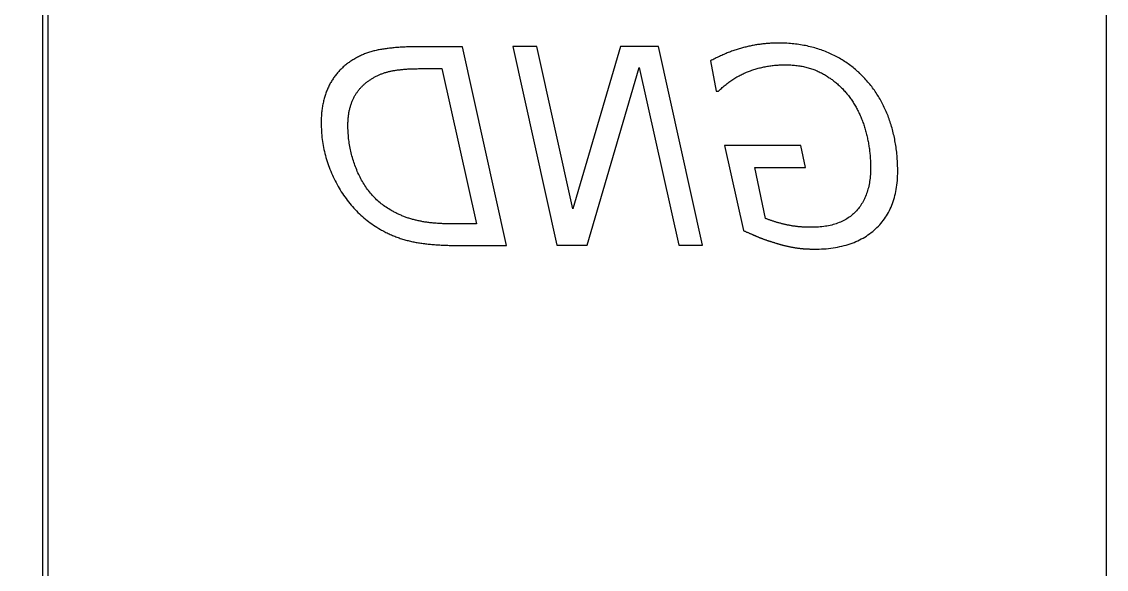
# Model space of a CAD drawing. Extents: x 0.1 to 5.4, y -0.8 to 9.9.
# Drawn here: x 2.662 to 5.37, y 0.618 to 1.986 of the extents above; entities that cross this region are included whole.
import ezdxf

# ---------------------------------------------------------------- set-up
doc = ezdxf.new("R2010")
doc.units = 0
doc.layers.add('CAPA_1', color=7, linetype='CONTINUOUS')

msp = doc.modelspace()

# ---------------------------------------------------------------- linework, layer by layer
at = {"layer": 'CAPA_1', "color": 7}
for points in [[(0.0738, 9.9262), (2.728, 9.9262), (2.728, 0.0738), (0.0738, 0.0738)], [(2.7154, 9.1023), (5.3695, 9.1023), (5.3695, -0.7501), (2.7154, -0.7501)], [(3.9985, 1.4272), (4.0739, 1.4272), (4.2038, 1.8711), (4.3022, 1.4272), (4.3619, 1.4272), (4.2521, 1.9234), (4.1569, 1.9234), (4.0381, 1.5181), (3.9483, 1.9234), (3.8886, 1.9234)]]:
    msp.add_lwpolyline(points, close=True, dxfattribs=at)
for points in [[(3.652, 1.9233), (3.6487, 1.9233), (3.6453, 1.9232), (3.6421, 1.9232), (3.6388, 1.9231), (3.6355, 1.9231), (3.6323, 1.923), (3.6291, 1.9229), (3.6259, 1.9228), (3.6227, 1.9227), (3.6196, 1.9225), (3.6164, 1.9224), (3.6133, 1.9222), (3.6102, 1.922), (3.6071, 1.9218), (3.6041, 1.9216), (3.601, 1.9214), (3.598, 1.9211), (3.595, 1.9209), (3.592, 1.9206), (3.5891, 1.9203), (3.5861, 1.92), (3.5832, 1.9197), (3.5803, 1.9193), (3.5774, 1.919), (3.5746, 1.9186), (3.5717, 1.9182), (3.5689, 1.9178), (3.5661, 1.9174), (3.5633, 1.917), (3.5605, 1.9166), (3.5578, 1.9161)], [(3.744, 1.427), (3.8723, 1.427), (3.7625, 1.9233), (3.652, 1.9233)], [(4.5503, 1.9324), (4.5476, 1.9324), (4.5449, 1.9324), (4.5422, 1.9323), (4.5395, 1.9323), (4.5368, 1.9322), (4.5342, 1.932), (4.5315, 1.9319), (4.5288, 1.9317), (4.5261, 1.9315), (4.5234, 1.9313), (4.5207, 1.9311), (4.518, 1.9308), (4.5153, 1.9306), (4.5126, 1.9303), (4.5099, 1.9299), (4.5072, 1.9296), (4.5045, 1.9292), (4.5019, 1.9288), (4.4992, 1.9284), (4.4965, 1.928), (4.4938, 1.9276), (4.4911, 1.9271), (4.4884, 1.9266), (4.4857, 1.9261), (4.4831, 1.9255), (4.4804, 1.925), (4.4777, 1.9244), (4.475, 1.9238), (4.4723, 1.9231), (4.4697, 1.9225), (4.467, 1.9218)], [(4.6758, 1.9081), (4.6722, 1.9097), (4.6686, 1.9111), (4.6649, 1.9126), (4.6612, 1.914), (4.6575, 1.9153), (4.6537, 1.9166), (4.6499, 1.9179), (4.6461, 1.919), (4.6422, 1.9202), (4.6384, 1.9213), (4.6344, 1.9223), (4.6305, 1.9233), (4.6266, 1.9242), (4.6226, 1.9251), (4.6185, 1.9259), (4.6145, 1.9267), (4.6104, 1.9275), (4.6063, 1.9282), (4.6022, 1.9288), (4.598, 1.9294), (4.5938, 1.9299), (4.5896, 1.9304), (4.5854, 1.9308), (4.5811, 1.9312), (4.5768, 1.9315), (4.5724, 1.9318), (4.5681, 1.932), (4.5637, 1.9322), (4.5593, 1.9323), (4.5548, 1.9324), (4.5503, 1.9324)], [(3.5578, 1.9161), (3.555, 1.9156), (3.5523, 1.9151), (3.5496, 1.9146), (3.5469, 1.914), (3.5442, 1.9133), (3.5415, 1.9127), (3.5388, 1.912), (3.5362, 1.9112), (3.5335, 1.9105), (3.5309, 1.9097), (3.5283, 1.9088), (3.5257, 1.9079), (3.5232, 1.907), (3.5206, 1.906), (3.5181, 1.9051), (3.5156, 1.904), (3.513, 1.903), (3.5106, 1.9018), (3.5081, 1.9007), (3.5056, 1.8995), (3.5032, 1.8983), (3.5007, 1.8971), (3.4983, 1.8958), (3.4959, 1.8944), (3.4935, 1.8931), (3.4912, 1.8917), (3.4888, 1.8902), (3.4865, 1.8888), (3.4841, 1.8873), (3.4818, 1.8857), (3.4795, 1.8841)], [(4.467, 1.9218), (4.4643, 1.9211), (4.4616, 1.9204), (4.4589, 1.9197), (4.4562, 1.9189), (4.4534, 1.9181), (4.4507, 1.9173), (4.448, 1.9165), (4.4453, 1.9156), (4.4426, 1.9147), (4.4398, 1.9138), (4.4371, 1.9128), (4.4344, 1.9118), (4.4316, 1.9108), (4.4289, 1.9098), (4.4261, 1.9087), (4.4234, 1.9076), (4.4206, 1.9065), (4.4179, 1.9053), (4.4151, 1.9041), (4.4123, 1.9029), (4.4096, 1.9017), (4.4068, 1.9004), (4.404, 1.8991), (4.4012, 1.8978), (4.3985, 1.8965), (4.3957, 1.8951), (4.3929, 1.8937), (4.3901, 1.8922), (4.3873, 1.8908), (4.3845, 1.8893), (4.3817, 1.8878)], [(4.7697, 1.8408), (4.7672, 1.8435), (4.7647, 1.8463), (4.7622, 1.8489), (4.7596, 1.8516), (4.7569, 1.8542), (4.7542, 1.8567), (4.7515, 1.8593), (4.7488, 1.8617), (4.746, 1.8642), (4.7432, 1.8666), (4.7404, 1.869), (4.7375, 1.8713), (4.7346, 1.8736), (4.7316, 1.8758), (4.7286, 1.878), (4.7256, 1.8802), (4.7225, 1.8823), (4.7194, 1.8844), (4.7163, 1.8865), (4.7131, 1.8885), (4.7099, 1.8905), (4.7067, 1.8924), (4.7034, 1.8943), (4.7001, 1.8962), (4.6967, 1.898), (4.6933, 1.8998), (4.6899, 1.9015), (4.6864, 1.9032), (4.6829, 1.9049), (4.6794, 1.9065), (4.6758, 1.9081)], [(3.4795, 1.8841), (3.4774, 1.8826), (3.4752, 1.881), (3.4731, 1.8794), (3.4711, 1.8778), (3.469, 1.8761), (3.467, 1.8744), (3.4651, 1.8727), (3.4631, 1.8709), (3.4612, 1.8691), (3.4594, 1.8673), (3.4575, 1.8655), (3.4557, 1.8636), (3.4539, 1.8617), (3.4522, 1.8597), (3.4505, 1.8578), (3.4488, 1.8558), (3.4472, 1.8537), (3.4456, 1.8517), (3.444, 1.8496), (3.4425, 1.8475), (3.441, 1.8453), (3.4395, 1.8431), (3.4381, 1.8409), (3.4367, 1.8387), (3.4353, 1.8364), (3.434, 1.8341), (3.4327, 1.8318), (3.4314, 1.8294), (3.4302, 1.827), (3.429, 1.8246), (3.4278, 1.8221)], [(3.584, 1.8624), (3.5859, 1.8628), (3.5878, 1.8631), (3.5898, 1.8635), (3.5918, 1.8638), (3.5938, 1.8642), (3.5959, 1.8645), (3.598, 1.8648), (3.6002, 1.8651), (3.6023, 1.8654), (3.6045, 1.8657), (3.6068, 1.8659), (3.6091, 1.8662), (3.6114, 1.8664), (3.6137, 1.8667), (3.6161, 1.8669), (3.6185, 1.8671), (3.6209, 1.8672), (3.6234, 1.8674), (3.6259, 1.8676), (3.6284, 1.8677), (3.6309, 1.8679), (3.6335, 1.868), (3.6362, 1.8681), (3.6388, 1.8682), (3.6415, 1.8683), (3.6443, 1.8683), (3.647, 1.8684), (3.6498, 1.8684), (3.6526, 1.8685), (3.6555, 1.8685), (3.6584, 1.8685)], [(3.6584, 1.8685), (3.7111, 1.8685), (3.7973, 1.4809), (3.7312, 1.4809)], [(4.3817, 1.8878), (4.3961, 1.8125), (4.4018, 1.8125)], [(4.4791, 1.8624), (4.4818, 1.8634), (4.4845, 1.8644), (4.4872, 1.8653), (4.4899, 1.8662), (4.4927, 1.8671), (4.4954, 1.8679), (4.4982, 1.8687), (4.501, 1.8695), (4.5038, 1.8702), (4.5066, 1.8709), (4.5094, 1.8716), (4.5122, 1.8722), (4.5151, 1.8728), (4.5179, 1.8734), (4.5208, 1.8739), (4.5237, 1.8744), (4.5266, 1.8749), (4.5295, 1.8753), (4.5324, 1.8757), (4.5353, 1.8761), (4.5383, 1.8765), (4.5413, 1.8768), (4.5442, 1.877), (4.5472, 1.8773), (4.5502, 1.8775), (4.5532, 1.8777), (4.5563, 1.8778), (4.5593, 1.8779), (4.5624, 1.878), (4.5655, 1.8781), (4.5685, 1.8781)], [(4.5685, 1.8781), (4.5719, 1.8781), (4.5753, 1.878), (4.5786, 1.8779), (4.5819, 1.8777), (4.5852, 1.8775), (4.5884, 1.8773), (4.5917, 1.877), (4.5949, 1.8766), (4.598, 1.8763), (4.6012, 1.8758), (4.6043, 1.8754), (4.6074, 1.8748), (4.6104, 1.8743), (4.6135, 1.8737), (4.6165, 1.873), (4.6194, 1.8723), (4.6224, 1.8716), (4.6253, 1.8708), (4.6282, 1.8699), (4.6311, 1.8691), (4.6339, 1.8681), (4.6367, 1.8672), (4.6395, 1.8662), (4.6423, 1.8651), (4.645, 1.864), (4.6477, 1.8628), (4.6504, 1.8616), (4.653, 1.8604), (4.6557, 1.8591), (4.6583, 1.8578), (4.6608, 1.8564)], [(3.5287, 1.8384), (3.5304, 1.8395), (3.5321, 1.8406), (3.5338, 1.8417), (3.5354, 1.8428), (3.5371, 1.8438), (3.5389, 1.8449), (3.5406, 1.8459), (3.5423, 1.8468), (3.544, 1.8478), (3.5458, 1.8487), (3.5475, 1.8496), (3.5493, 1.8505), (3.551, 1.8513), (3.5528, 1.8522), (3.5546, 1.853), (3.5564, 1.8537), (3.5581, 1.8545), (3.5599, 1.8552), (3.5617, 1.8559), (3.5636, 1.8566), (3.5654, 1.8572), (3.5672, 1.8579), (3.569, 1.8585), (3.5709, 1.859), (3.5727, 1.8596), (3.5746, 1.8601), (3.5764, 1.8606), (3.5783, 1.8611), (3.5802, 1.8615), (3.5821, 1.862), (3.584, 1.8624)], [(4.4018, 1.8125), (4.4041, 1.8147), (4.4064, 1.8169), (4.4088, 1.819), (4.4111, 1.8211), (4.4134, 1.8232), (4.4158, 1.8252), (4.4182, 1.8271), (4.4206, 1.8291), (4.423, 1.831), (4.4254, 1.8328), (4.4278, 1.8346), (4.4302, 1.8364), (4.4327, 1.8381), (4.4352, 1.8398), (4.4376, 1.8415), (4.4401, 1.8431), (4.4426, 1.8447), (4.4451, 1.8462), (4.4477, 1.8477), (4.4502, 1.8491), (4.4528, 1.8506), (4.4554, 1.8519), (4.4579, 1.8533), (4.4605, 1.8545), (4.4632, 1.8558), (4.4658, 1.857), (4.4684, 1.8582), (4.4711, 1.8593), (4.4737, 1.8604), (4.4764, 1.8614), (4.4791, 1.8624)], [(4.6608, 1.8564), (4.6634, 1.855), (4.6659, 1.8536), (4.6684, 1.8521), (4.6708, 1.8506), (4.6733, 1.8491), (4.6757, 1.8475), (4.6781, 1.8459), (4.6804, 1.8443), (4.6828, 1.8426), (4.6851, 1.841), (4.6874, 1.8392), (4.6896, 1.8375), (4.6919, 1.8357), (4.6941, 1.8339), (4.6962, 1.8321), (4.6984, 1.8303), (4.7005, 1.8284), (4.7026, 1.8264), (4.7047, 1.8245), (4.7067, 1.8225), (4.7088, 1.8205), (4.7108, 1.8185), (4.7127, 1.8164), (4.7147, 1.8143), (4.7166, 1.8122), (4.7185, 1.81), (4.7204, 1.8078), (4.7222, 1.8056), (4.724, 1.8034), (4.7258, 1.8011), (4.7276, 1.7988)], [(3.4278, 1.8221), (3.4267, 1.8197), (3.4256, 1.8172), (3.4245, 1.8146), (3.4235, 1.8121), (3.4225, 1.8095), (3.4215, 1.8069), (3.4206, 1.8043), (3.4198, 1.8017), (3.4189, 1.799), (3.4181, 1.7963), (3.4174, 1.7936), (3.4166, 1.7908), (3.4159, 1.788), (3.4153, 1.7852), (3.4147, 1.7824), (3.4141, 1.7795), (3.4136, 1.7766), (3.4131, 1.7737), (3.4126, 1.7708), (3.4122, 1.7678), (3.4118, 1.7648), (3.4114, 1.7618), (3.4111, 1.7588), (3.4108, 1.7557), (3.4106, 1.7526), (3.4104, 1.7495), (3.4102, 1.7463), (3.4101, 1.7431), (3.41, 1.7399), (3.4099, 1.7367), (3.4099, 1.7334)], [(3.4898, 1.7924), (3.4906, 1.7942), (3.4915, 1.7959), (3.4924, 1.7977), (3.4933, 1.7994), (3.4942, 1.8011), (3.4952, 1.8027), (3.4962, 1.8044), (3.4972, 1.806), (3.4983, 1.8077), (3.4994, 1.8093), (3.5005, 1.8108), (3.5017, 1.8124), (3.5028, 1.814), (3.504, 1.8155), (3.5053, 1.817), (3.5065, 1.8185), (3.5078, 1.8199), (3.5091, 1.8214), (3.5104, 1.8228), (3.5118, 1.8242), (3.5132, 1.8256), (3.5146, 1.8269), (3.5161, 1.8283), (3.5176, 1.8296), (3.5191, 1.8309), (3.5206, 1.8322), (3.5222, 1.8335), (3.5238, 1.8347), (3.5254, 1.836), (3.527, 1.8372), (3.5287, 1.8384)], [(4.8288, 1.7391), (4.8275, 1.7429), (4.8261, 1.7466), (4.8247, 1.7503), (4.8232, 1.7539), (4.8217, 1.7576), (4.8202, 1.7612), (4.8187, 1.7647), (4.817, 1.7682), (4.8154, 1.7717), (4.8137, 1.7752), (4.812, 1.7786), (4.8103, 1.7821), (4.8085, 1.7854), (4.8066, 1.7888), (4.8048, 1.7921), (4.8029, 1.7954), (4.8009, 1.7986), (4.7989, 1.8018), (4.7969, 1.805), (4.7949, 1.8082), (4.7928, 1.8113), (4.7906, 1.8144), (4.7885, 1.8174), (4.7863, 1.8205), (4.784, 1.8235), (4.7817, 1.8264), (4.7794, 1.8294), (4.777, 1.8323), (4.7746, 1.8351), (4.7722, 1.838), (4.7697, 1.8408)], [(3.4767, 1.727), (3.4767, 1.7294), (3.4767, 1.7319), (3.4768, 1.7343), (3.4769, 1.7366), (3.477, 1.739), (3.4771, 1.7413), (3.4773, 1.7436), (3.4775, 1.7459), (3.4778, 1.7482), (3.478, 1.7504), (3.4783, 1.7526), (3.4786, 1.7548), (3.479, 1.757), (3.4793, 1.7592), (3.4797, 1.7613), (3.4801, 1.7634), (3.4806, 1.7655), (3.4811, 1.7676), (3.4816, 1.7696), (3.4821, 1.7716), (3.4827, 1.7736), (3.4833, 1.7756), (3.4839, 1.7775), (3.4845, 1.7795), (3.4852, 1.7814), (3.4859, 1.7833), (3.4866, 1.7851), (3.4873, 1.787), (3.4881, 1.7888), (3.4889, 1.7906), (3.4898, 1.7924)], [(4.7276, 1.7988), (4.7293, 1.7965), (4.7309, 1.7942), (4.7326, 1.7919), (4.7342, 1.7895), (4.7358, 1.7871), (4.7374, 1.7847), (4.7389, 1.7822), (4.7404, 1.7798), (4.7419, 1.7773), (4.7433, 1.7748), (4.7448, 1.7722), (4.7462, 1.7697), (4.7476, 1.7671), (4.7489, 1.7645), (4.7502, 1.7619), (4.7515, 1.7592), (4.7528, 1.7565), (4.754, 1.7538), (4.7553, 1.7511), (4.7565, 1.7483), (4.7576, 1.7456), (4.7588, 1.7428), (4.7599, 1.7399), (4.761, 1.7371), (4.762, 1.7342), (4.7631, 1.7313), (4.7641, 1.7284), (4.765, 1.7254), (4.766, 1.7225), (4.7669, 1.7195), (4.7678, 1.7165)], [(3.4099, 1.7334), (3.4099, 1.7331)], [(3.4099, 1.7331), (3.41, 1.7279), (3.4101, 1.7227), (3.4103, 1.7175), (3.4106, 1.7123), (3.4109, 1.7071), (3.4114, 1.702), (3.4119, 1.6968), (3.4126, 1.6917), (3.4133, 1.6866), (3.414, 1.6816), (3.4149, 1.6765), (3.4158, 1.6715), (3.4169, 1.6665), (3.418, 1.6614), (3.4192, 1.6565), (3.4205, 1.6515), (3.4218, 1.6465), (3.4233, 1.6416), (3.4248, 1.6367), (3.4264, 1.6318), (3.4281, 1.6269), (3.4299, 1.6221), (3.4317, 1.6172), (3.4336, 1.6124), (3.4357, 1.6076), (3.4378, 1.6028), (3.44, 1.598), (3.4422, 1.5933), (3.4446, 1.5886), (3.447, 1.5838), (3.4495, 1.5791)], [(4.8489, 1.6122), (4.8489, 1.6166), (4.8488, 1.621), (4.8487, 1.6253), (4.8486, 1.6297), (4.8484, 1.634), (4.8482, 1.6383), (4.8479, 1.6426), (4.8476, 1.6469), (4.8472, 1.6511), (4.8468, 1.6554), (4.8464, 1.6596), (4.8459, 1.6638), (4.8454, 1.6679), (4.8448, 1.6721), (4.8442, 1.6762), (4.8436, 1.6803), (4.8429, 1.6843), (4.8421, 1.6884), (4.8414, 1.6924), (4.8406, 1.6964), (4.8397, 1.7004), (4.8388, 1.7044), (4.8379, 1.7083), (4.8369, 1.7123), (4.8358, 1.7162), (4.8348, 1.7201), (4.8337, 1.7239), (4.8325, 1.7278), (4.8313, 1.7316), (4.8301, 1.7354), (4.8288, 1.7391)], [(3.5035, 1.6044), (3.5018, 1.6081), (3.5001, 1.6119), (3.4985, 1.6157), (3.497, 1.6195), (3.4955, 1.6233), (3.4941, 1.6271), (3.4927, 1.6309), (3.4914, 1.6348), (3.4902, 1.6386), (3.489, 1.6425), (3.4878, 1.6464), (3.4867, 1.6503), (3.4857, 1.6543), (3.4847, 1.6582), (3.4838, 1.6621), (3.4829, 1.6661), (3.4821, 1.6701), (3.4814, 1.6741), (3.4807, 1.6781), (3.48, 1.6821), (3.4794, 1.6862), (3.4789, 1.6902), (3.4784, 1.6943), (3.478, 1.6984), (3.4777, 1.7025), (3.4774, 1.7066), (3.4771, 1.7107), (3.4769, 1.7149), (3.4768, 1.719), (3.4767, 1.7232), (3.4767, 1.7274)], [(3.4767, 1.7274), (3.4767, 1.727)], [(4.7678, 1.7165), (4.7687, 1.7134), (4.7695, 1.7104), (4.7703, 1.7074), (4.7711, 1.7043), (4.7718, 1.7013), (4.7725, 1.6982), (4.7732, 1.6952), (4.7738, 1.6922), (4.7745, 1.6891), (4.7751, 1.6861), (4.7756, 1.683), (4.7762, 1.68), (4.7767, 1.6769), (4.7772, 1.6739), (4.7777, 1.6708), (4.7781, 1.6678), (4.7785, 1.6647), (4.7789, 1.6616), (4.7792, 1.6586), (4.7795, 1.6555), (4.7798, 1.6525), (4.7801, 1.6494), (4.7803, 1.6463), (4.7805, 1.6433), (4.7807, 1.6402), (4.7809, 1.6371), (4.781, 1.6341), (4.7811, 1.631), (4.7812, 1.6279), (4.7812, 1.6248), (4.7812, 1.6218)], [(4.519, 1.4942), (4.4922, 1.6212), (4.619, 1.6212), (4.6069, 1.6769), (4.4165, 1.6769), (4.4638, 1.4639)], [(3.5817, 1.516), (3.5784, 1.518), (3.5752, 1.5201), (3.572, 1.5222), (3.5689, 1.5244), (3.5658, 1.5266), (3.5627, 1.5289), (3.5598, 1.5312), (3.5568, 1.5336), (3.5539, 1.5361), (3.5511, 1.5386), (3.5483, 1.5412), (3.5456, 1.5438), (3.5429, 1.5465), (3.5403, 1.5492), (3.5377, 1.552), (3.5352, 1.5548), (3.5327, 1.5578), (3.5303, 1.5607), (3.5279, 1.5637), (3.5256, 1.5668), (3.5234, 1.5699), (3.5211, 1.5731), (3.519, 1.5764), (3.5169, 1.5797), (3.5148, 1.583), (3.5128, 1.5865), (3.5108, 1.5899), (3.5089, 1.5935), (3.507, 1.597), (3.5052, 1.6007), (3.5035, 1.6044)], [(4.7812, 1.6218), (4.7812, 1.6172), (4.7811, 1.6126), (4.7809, 1.6082), (4.7806, 1.6038), (4.7803, 1.5995), (4.7798, 1.5952), (4.7793, 1.591), (4.7787, 1.5869), (4.7781, 1.5829), (4.7773, 1.5789), (4.7765, 1.575), (4.7756, 1.5711), (4.7747, 1.5674), (4.7736, 1.5637), (4.7725, 1.56), (4.7713, 1.5565), (4.77, 1.553), (4.7686, 1.5495), (4.7672, 1.5462), (4.7657, 1.5429), (4.7641, 1.5396), (4.7624, 1.5365), (4.7607, 1.5334), (4.7588, 1.5304), (4.7569, 1.5274), (4.7549, 1.5245), (4.7529, 1.5217), (4.7507, 1.5189), (4.7485, 1.5163), (4.7462, 1.5136), (4.7439, 1.5111)], [(4.7937, 1.4682), (4.7972, 1.4715), (4.8006, 1.4749), (4.8039, 1.4784), (4.807, 1.4819), (4.8101, 1.4856), (4.813, 1.4894), (4.8158, 1.4932), (4.8185, 1.4972), (4.8211, 1.5012), (4.8236, 1.5053), (4.8259, 1.5095), (4.8282, 1.5138), (4.8303, 1.5182), (4.8323, 1.5226), (4.8342, 1.5272), (4.836, 1.5318), (4.8377, 1.5366), (4.8392, 1.5414), (4.8407, 1.5463), (4.842, 1.5513), (4.8432, 1.5564), (4.8443, 1.5616), (4.8453, 1.5668), (4.8461, 1.5722), (4.8469, 1.5776), (4.8475, 1.5832), (4.848, 1.5888), (4.8484, 1.5945), (4.8487, 1.6003), (4.8489, 1.6062), (4.8489, 1.6122)], [(3.4495, 1.5791), (3.4521, 1.5745), (3.4547, 1.5699), (3.4574, 1.5654), (3.4602, 1.5609), (3.463, 1.5566), (3.4659, 1.5523), (3.4689, 1.548), (3.4719, 1.5438), (3.475, 1.5397), (3.4781, 1.5357), (3.4813, 1.5317), (3.4845, 1.5278), (3.4878, 1.524), (3.4912, 1.5203), (3.4946, 1.5166), (3.4981, 1.5129), (3.5017, 1.5094), (3.5053, 1.5059), (3.509, 1.5025), (3.5127, 1.4991), (3.5165, 1.4959), (3.5204, 1.4926), (3.5243, 1.4895), (3.5282, 1.4864), (3.5323, 1.4834), (3.5364, 1.4805), (3.5405, 1.4776), (3.5448, 1.4748), (3.549, 1.4721), (3.5534, 1.4694), (3.5578, 1.4668)], [(3.6497, 1.489), (3.6474, 1.4896), (3.6451, 1.4901), (3.6428, 1.4907), (3.6405, 1.4913), (3.6382, 1.4919), (3.6359, 1.4926), (3.6337, 1.4933), (3.6314, 1.494), (3.6291, 1.4947), (3.6269, 1.4954), (3.6247, 1.4962), (3.6224, 1.4969), (3.6202, 1.4978), (3.618, 1.4986), (3.6158, 1.4994), (3.6136, 1.5003), (3.6114, 1.5012), (3.6092, 1.5021), (3.6071, 1.503), (3.6049, 1.504), (3.6028, 1.505), (3.6006, 1.506), (3.5985, 1.507), (3.5964, 1.5081), (3.5942, 1.5091), (3.5921, 1.5102), (3.59, 1.5113), (3.5879, 1.5125), (3.5859, 1.5136), (3.5838, 1.5148), (3.5817, 1.516)], [(3.7312, 1.4809), (3.7282, 1.4809), (3.7253, 1.4809), (3.7224, 1.4809), (3.7196, 1.481), (3.7167, 1.4811), (3.7139, 1.4812), (3.7111, 1.4813), (3.7083, 1.4814), (3.7055, 1.4815), (3.7028, 1.4817), (3.7, 1.4819), (3.6973, 1.4821), (3.6946, 1.4823), (3.692, 1.4825), (3.6893, 1.4828), (3.6867, 1.483), (3.6841, 1.4833), (3.6815, 1.4836), (3.6789, 1.4839), (3.6764, 1.4843), (3.6739, 1.4846), (3.6714, 1.485), (3.6689, 1.4854), (3.6664, 1.4858), (3.664, 1.4862), (3.6615, 1.4866), (3.6591, 1.4871), (3.6568, 1.4875), (3.6544, 1.488), (3.6521, 1.4885), (3.6497, 1.489)], [(4.5724, 1.4782), (4.5705, 1.4786), (4.5687, 1.479), (4.5669, 1.4794), (4.5651, 1.4798), (4.5633, 1.4803), (4.5615, 1.4807), (4.5597, 1.4812), (4.5579, 1.4816), (4.5562, 1.4821), (4.5544, 1.4825), (4.5526, 1.483), (4.5509, 1.4835), (4.5491, 1.484), (4.5474, 1.4845), (4.5457, 1.485), (4.544, 1.4855), (4.5423, 1.4861), (4.5405, 1.4866), (4.5388, 1.4871), (4.5372, 1.4877), (4.5355, 1.4882), (4.5338, 1.4888), (4.5321, 1.4894), (4.5305, 1.49), (4.5288, 1.4905), (4.5272, 1.4911), (4.5255, 1.4917), (4.5239, 1.4924), (4.5223, 1.493), (4.5206, 1.4936), (4.519, 1.4942)], [(4.7439, 1.5111), (4.7414, 1.5086), (4.7389, 1.5062), (4.7362, 1.5039), (4.7335, 1.5017), (4.7308, 1.4995), (4.7279, 1.4975), (4.725, 1.4955), (4.722, 1.4936), (4.719, 1.4917), (4.7158, 1.49), (4.7126, 1.4883), (4.7093, 1.4867), (4.706, 1.4852), (4.7025, 1.4838), (4.699, 1.4825), (4.6954, 1.4812), (4.6918, 1.48), (4.688, 1.4789), (4.6842, 1.4779), (4.6803, 1.477), (4.6764, 1.4761), (4.6724, 1.4754), (4.6683, 1.4747), (4.6641, 1.4741), (4.6598, 1.4735), (4.6555, 1.4731), (4.6511, 1.4727), (4.6466, 1.4724), (4.6421, 1.4722), (4.6374, 1.4721), (4.6327, 1.4721)], [(3.5578, 1.4668), (3.5605, 1.4653), (3.5632, 1.4638), (3.566, 1.4624), (3.5687, 1.461), (3.5714, 1.4596), (3.5742, 1.4582), (3.5769, 1.4569), (3.5797, 1.4556), (3.5824, 1.4544), (3.5852, 1.4532), (3.5879, 1.452), (3.5907, 1.4508), (3.5935, 1.4497), (3.5962, 1.4486), (3.599, 1.4476), (3.6018, 1.4465), (3.6046, 1.4456), (3.6074, 1.4446), (3.6102, 1.4437), (3.613, 1.4428), (3.6158, 1.4419), (3.6186, 1.4411), (3.6214, 1.4403), (3.6242, 1.4396), (3.627, 1.4388), (3.6298, 1.4381), (3.6327, 1.4375), (3.6355, 1.4368), (3.6383, 1.4362), (3.6412, 1.4357), (3.644, 1.4351)], [(4.4638, 1.4639), (4.4651, 1.4633), (4.4665, 1.4628), (4.4678, 1.4622), (4.4692, 1.4616), (4.4705, 1.461), (4.4718, 1.4604), (4.4731, 1.4599), (4.4744, 1.4593), (4.4757, 1.4588), (4.477, 1.4582), (4.4782, 1.4577), (4.4795, 1.4571), (4.4807, 1.4566), (4.482, 1.456), (4.4832, 1.4555), (4.4844, 1.455), (4.4857, 1.4545), (4.4869, 1.4539), (4.4881, 1.4534), (4.4893, 1.4529), (4.4904, 1.4524), (4.4916, 1.4519), (4.4928, 1.4514), (4.4939, 1.4509), (4.4951, 1.4504), (4.4962, 1.4499), (4.4974, 1.4495), (4.4985, 1.449), (4.4996, 1.4485), (4.5007, 1.448), (4.5018, 1.4476)], [(4.6327, 1.4721), (4.6306, 1.4721), (4.6286, 1.4721), (4.6265, 1.4721), (4.6245, 1.4722), (4.6224, 1.4722), (4.6204, 1.4723), (4.6184, 1.4724), (4.6164, 1.4725), (4.6143, 1.4726), (4.6123, 1.4727), (4.6104, 1.4728), (4.6084, 1.473), (4.6064, 1.4731), (4.6044, 1.4733), (4.6025, 1.4735), (4.6005, 1.4737), (4.5986, 1.4739), (4.5967, 1.4741), (4.5947, 1.4744), (4.5928, 1.4746), (4.5909, 1.4749), (4.589, 1.4752), (4.5871, 1.4754), (4.5853, 1.4757), (4.5834, 1.4761), (4.5815, 1.4764), (4.5797, 1.4767), (4.5778, 1.4771), (4.576, 1.4774), (4.5742, 1.4778), (4.5724, 1.4782)], [(4.6401, 1.4175), (4.6464, 1.4175), (4.6526, 1.4177), (4.6587, 1.418), (4.6647, 1.4183), (4.6707, 1.4188), (4.6765, 1.4194), (4.6823, 1.4201), (4.688, 1.4209), (4.6936, 1.4218), (4.699, 1.4228), (4.7044, 1.4239), (4.7098, 1.4251), (4.715, 1.4264), (4.7201, 1.4278), (4.7252, 1.4294), (4.7301, 1.431), (4.735, 1.4327), (4.7398, 1.4346), (4.7444, 1.4365), (4.749, 1.4386), (4.7536, 1.4407), (4.758, 1.443), (4.7623, 1.4454), (4.7665, 1.4479), (4.7707, 1.4504), (4.7747, 1.4531), (4.7787, 1.4559), (4.7826, 1.4588), (4.7864, 1.4618), (4.7901, 1.4649), (4.7937, 1.4682)], [(3.644, 1.4351), (3.6469, 1.4346), (3.6497, 1.4341), (3.6526, 1.4336), (3.6556, 1.4332), (3.6585, 1.4327), (3.6615, 1.4323), (3.6645, 1.4319), (3.6675, 1.4315), (3.6706, 1.4311), (3.6737, 1.4307), (3.6768, 1.4304), (3.6799, 1.43), (3.683, 1.4297), (3.6862, 1.4294), (3.6894, 1.4292), (3.6926, 1.4289), (3.6959, 1.4286), (3.6992, 1.4284), (3.7025, 1.4282), (3.7058, 1.428), (3.7091, 1.4278), (3.7125, 1.4277), (3.7159, 1.4275), (3.7193, 1.4274), (3.7228, 1.4273), (3.7262, 1.4272), (3.7297, 1.4271), (3.7333, 1.4271), (3.7368, 1.427), (3.7404, 1.427), (3.744, 1.427)], [(4.5018, 1.4476), (4.5029, 1.4471), (4.504, 1.4467), (4.5051, 1.4462), (4.5063, 1.4457), (4.5075, 1.4453), (4.5087, 1.4448), (4.5099, 1.4443), (4.5111, 1.4439), (4.5123, 1.4434), (4.5136, 1.4429), (4.5149, 1.4425), (4.5162, 1.442), (4.5175, 1.4415), (4.5188, 1.441), (4.5202, 1.4406), (4.5216, 1.4401), (4.5229, 1.4396), (4.5244, 1.4391), (4.5258, 1.4387), (4.5272, 1.4382), (4.5287, 1.4377), (4.5302, 1.4372), (4.5317, 1.4367), (4.5332, 1.4363), (4.5347, 1.4358), (4.5362, 1.4353), (4.5378, 1.4348), (4.5394, 1.4343), (4.541, 1.4338), (4.5426, 1.4334), (4.5443, 1.4329)], [(4.5443, 1.4329), (4.5457, 1.4324), (4.5471, 1.432), (4.5485, 1.4315), (4.55, 1.4311), (4.5514, 1.4306), (4.5529, 1.4302), (4.5543, 1.4298), (4.5557, 1.4294), (4.5572, 1.429), (4.5586, 1.4286), (4.5601, 1.4282), (4.5616, 1.4278), (4.563, 1.4274), (4.5645, 1.4271), (4.566, 1.4267), (4.5674, 1.4264), (4.5689, 1.426), (4.5704, 1.4257), (4.5719, 1.4253), (4.5734, 1.425), (4.5749, 1.4247), (4.5763, 1.4244), (4.5778, 1.4241), (4.5793, 1.4238), (4.5808, 1.4235), (4.5824, 1.4232), (4.5839, 1.4229), (4.5854, 1.4226), (4.5869, 1.4224), (4.5884, 1.4221), (4.5899, 1.4218)], [(4.5899, 1.4218), (4.5914, 1.4216), (4.593, 1.4213), (4.5945, 1.4211), (4.596, 1.4209), (4.5975, 1.4206), (4.5991, 1.4204), (4.6006, 1.4202), (4.6022, 1.42), (4.6038, 1.4198), (4.6053, 1.4196), (4.6069, 1.4195), (4.6085, 1.4193), (4.6101, 1.4191), (4.6117, 1.419), (4.6133, 1.4188), (4.6149, 1.4187), (4.6166, 1.4186), (4.6182, 1.4185), (4.6198, 1.4184), (4.6215, 1.4183), (4.6231, 1.4182), (4.6248, 1.4181), (4.6265, 1.418), (4.6281, 1.418), (4.6298, 1.4179), (4.6315, 1.4179), (4.6332, 1.4178), (4.6349, 1.4178), (4.6366, 1.4178), (4.6383, 1.4178), (4.6401, 1.4178)], [(4.6401, 1.4178), (4.6401, 1.4175)]]:
    msp.add_lwpolyline(points, dxfattribs=at)

doc.saveas('drawing.dxf')
